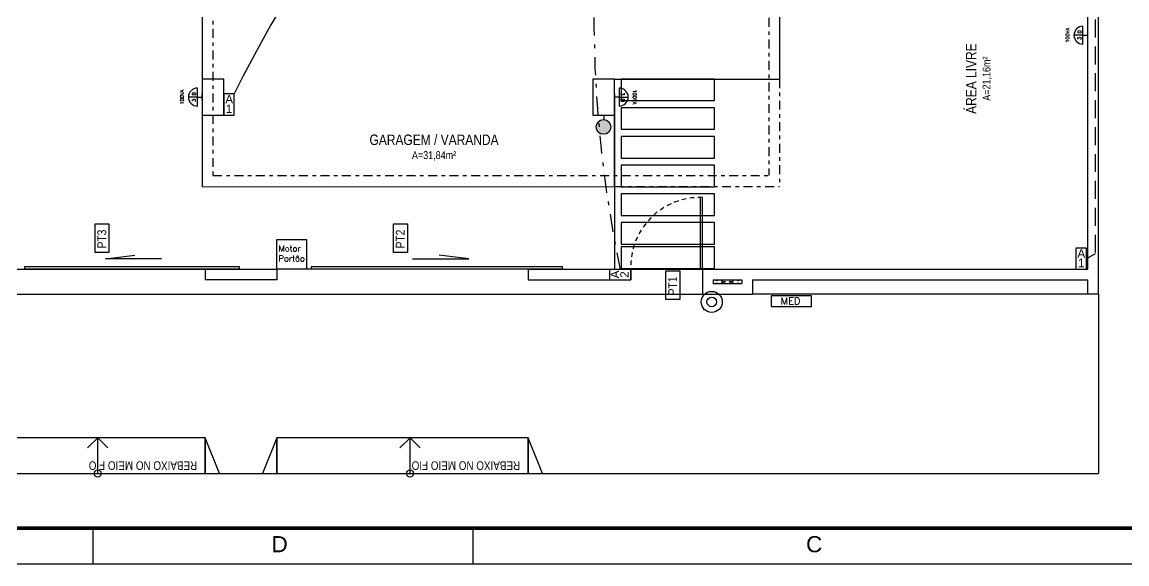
# Model space of a CAD drawing. Header units: millimetres. Extents: x 2718 to 3327, y 272 to 594.
# Drawn here: x 3255.11 to 3285.93, y 410.17 to 425.28 of the extents above; entities that cross this region are included whole.
import ezdxf
from ezdxf.enums import TextEntityAlignment as Align

# ---------------------------------------------------------------- set-up
doc = ezdxf.new("R2010")
doc.units = ezdxf.units.MM
doc.header["$MEASUREMENT"] = 0
for name, pattern in [('CONTINU', [0]), ('DASHDOT', [1, 0.5, -0.25, 0, -0.25]), ('DASHDOT2', [0.5, 0.25, -0.125, 0, -0.125]), ('DASHED', [0.75, 0.5, -0.25]), ('HIDDEN2', [0.1875, 0.125, -0.0625])]:
    doc.linetypes.add(name, pattern=pattern)
doc.layers.get('0').update_dxf_attribs({"linetype": 'CONTINUOUS'})
for name, color, linetype in [('E-txt-g', 3, 'CONTINUOUS'), ('eletroduto iluminação LAJEs', 160, 'CONTINU'), ('HIDROSSANITÁRIO', 8, 'CONTINUOUS'), ('Iluminação_Arandela', 50, 'CONTINUOUS'), ('Iluminação_Teto', 50, 'CONTINUOUS'), ('Motor', 2, 'CONTINUOUS'), ('PONTOS_ELETRICOS', 2, 'CONTINUOUS'), ("PRANCHA - PROJETU'S", 7, 'CONTINUOUS'), ('Segurança', 170, 'CONTINUOUS'), ('Tomadas_Interruptores', 50, 'CONTINUOUS'), ('TXT_0', 7, 'CONTINUOUS')]:
    doc.layers.add(name, color=color, linetype=linetype)
for name, color, linetype, lineweight in [('E-Txt-W', 7, 'CONTINUOUS', 20), ('Eletroduto Laje', 40, 'CONTINUOUS', 30), ('Eletroduto_Parede', 200, 'DASHED', 30), ('Eletroduto_Piso', 32, 'DASHDOT', 30)]:
    doc.layers.add(name, color=color, linetype=linetype, lineweight=lineweight)
doc.styles.add('ARIAL', font='arial.ttf', dxfattribs={"height": 2})
doc.styles.add('F2', font='ARIALN.TTF')
doc.styles.add('PADRAO_TXT', font='romans.shx')
doc.styles.add('REG60', font='romans.shx', dxfattribs={"width": 0.8, "height": 0.15})
doc.styles.add('REG80', font='romans.shx', dxfattribs={"width": 0.8, "height": 0.2})
doc.styles.add('ROMANS', font='romans.shx', dxfattribs={"height": 0.1})

# ---------------------------------------------------------------- blocks, each defined once
blk = doc.blocks.new('ADFSGASDFG')
at = {"layer": "PRANCHA - PROJETU'S", "color": 1}
for p, q in [((296.578, 48.946), (296.578, 47.946)), ((307.178, 48.946), (307.178, 47.946)), ((307.178, 48.946), (307.178, 47.946))]:
    blk.add_line(p, q, dxfattribs=at)
blk.add_lwpolyline([(276.578, 47.946), (360.678, 47.946), (360.678, 107.346), (276.578, 107.346)], close=True, dxfattribs=at)
at = {"layer": "PRANCHA - PROJETU'S", "color": 4, "const_width": 0.1}
blk.add_lwpolyline([(279.078, 106.346), (359.678, 106.346), (359.678, 48.946), (279.078, 48.946)], close=True, dxfattribs=at)
at = {"layer": "PRANCHA - PROJETU'S", "color": 50, "linetype": 'Continuous', "style": 'ARIAL'}
for s, p in [('D', (301.788, 48.496)), ('C', (316.698, 48.496)), ('C', (316.698, 48.496))]:
    blk.add_text(s, height=0.45, dxfattribs=at).set_placement(p, align=Align.MIDDLE)
blk = doc.blocks.new('TXT-AMB75')
at = {"layer": 'E-txt-g', "style": 'REG80', "width": 0.8, "flags": 8}
blk.add_attdef('TXT', text='', height=0.2, dxfattribs=at).set_placement((0.005, 0.296), align=Align.CENTER)
at = {"layer": 'E-Txt-W', "style": 'REG60', "width": 0.8, "flags": 8}
blk.add_attdef('TXT', text='', height=0.15, dxfattribs=at).set_placement((0.005, 0.027), align=Align.CENTER)
blk = doc.blocks.new('luminaria3')
at = {"layer": 'PONTOS_ELETRICOS'}
for p, q in [((0, 0.133), (0, 0.383)), ((-0.09, 0), (0.09, 0)), ((0, 0.133), (0, 0))]:
    blk.add_line(p, q, dxfattribs=at)
blk.add_lwpolyline([(0.25, 0.133, 1), (-0.25, 0.133)], format="xyb", close=True, dxfattribs=at)
at = {"layer": 'TXT_0', "style": 'PADRAO_TXT', "flags": 8}
for tag, p in [('PO', (-0.001, 0.563)), ('CI', (-0.089, 0.232)), ('CO', (0.091, 0.229))]:
    blk.add_attdef(tag, text='', height=0.1, dxfattribs=at).set_placement(p, align=Align.MIDDLE)
blk = doc.blocks.new('medi')
at = {"layer": 'PONTOS_ELETRICOS'}
blk.add_lwpolyline([(-0.282, -0.074), (0.282, -0.074), (0.282, 0.074), (-0.282, 0.074)], close=True, dxfattribs=at)
at = {"layer": 'TXT_0', "style": 'PADRAO_TXT'}
blk.add_text('MED', height=0.1, dxfattribs=at).set_placement((-0.148, -0.049))

msp = doc.modelspace()

# ---------------------------------------------------------------- hatches: boundary and pattern name
at = {"layer": 'Tomadas_Interruptores'}
h = msp.add_hatch(color=256, dxfattribs=at)
h.dxf.hatch_style = 1
h.paths.add_polyline_path([(3271.536, 422.352, 1), (3271.127, 422.352, 1)])

# ---------------------------------------------------------------- linework, layer by layer
at = {"layer": 'Eletroduto Laje', "lineweight": 30}
msp.add_arc((3290.843, 408.641), 33.209, 123.8595, 153.8595, dxfattribs=at)
at = {"layer": 'Eletroduto_Parede', "lineweight": 30}
for p, q in [((3285.046, 444.098), (3285.046, 418.811)), ((3285.046, 418.811), (3284.799, 418.679))]:
    msp.add_line(p, q, dxfattribs=at)
at = {"layer": 'Eletroduto_Piso', "lineweight": 30}
msp.add_arc((3305.577, 425.458), 34.515, 161.8349, 191.8349, dxfattribs=at)
at = {"layer": 'HIDROSSANITÁRIO', "color": 8, "linetype": 'Continuous'}
for p, q in [((3285.137, 417.686), (3285.137, 462.686)), ((3260.137, 449.086), (3260.137, 420.685)), ((3284.837, 418.386), (3284.837, 444.486)), ((3276.244, 425.512), (3276.244, 423.685)), ((3271.637, 420.694, 3.659), (3271.637, 423.685, 3.659)), ((3271.637, 423.685, 3.659), (3276.244, 423.685, 3.659)), ((3271.637, 423.186, 1.58), (3271.637, 420.686, -0.018)), ((3260.137, 420.686), (3271.637, 420.694, 3.659)), ((3260.437, 420.686), (3260.437, 420.685)), ((3254.222, 418.386, 1.006), (3260.222, 418.386, 1.006)), ((3260.222, 418.386, 1.006), (3260.222, 418.086, 1.006)), ((3260.222, 418.386, 1.006), (3262.222, 418.386, 0.204)), ((3269.229, 418.386), (3262.222, 418.386, 0.204)), ((3262.222, 418.386, 1.006), (3262.222, 418.086, 1.006)), ((3269.229, 418.386, 0.972), (3269.229, 418.086, 0.972)), ((3269.229, 418.386), (3272.089, 418.386, 0.972)), ((3272.089, 418.386, 0.972), (3272.089, 418.086, 0.972)), ((3274.089, 418.386, 0.972), (3284.837, 418.386)), ((3274.089, 418.386, 0.972), (3274.089, 418.086, 0.972)), ((3274.089, 418.386, 0.972), (3274.089, 417.686, 2.019)), ((3274.089, 418.386, 0.972), (3274.389, 418.386, 0.972)), ((3262.222, 418.086, 0.204), (3260.222, 418.086, 0.259)), ((3269.229, 418.086), (3272.089, 418.086)), ((3274.389, 418.086), (3275.189, 418.086)), ((3274.389, 418.086, 0.972), (3274.389, 417.986, 2.019)), ((3274.389, 417.986, 1.047), (3275.189, 417.986, 1.047)), ((3275.189, 418.086, 0.972), (3275.189, 417.986, 2.019)), ((3275.489, 418.086, 0.972), (3284.837, 418.086)), ((3275.489, 418.086, 0.972), (3275.489, 417.686, 2.019)), ((3284.837, 417.986), (3284.837, 418.086)), ((3284.837, 417.686), (3284.837, 418.086)), ((3254.222, 417.686, -0.363), (3274.089, 417.686, 1.047)), ((3274.089, 417.686, 1.047), (3275.489, 417.686, 1.047)), ((3284.837, 417.686), (3275.489, 417.686, 1.047)), ((3285.137, 417.686), (3284.837, 417.686)), ((3285.137, 417.686), (3285.137, 412.686)), ((3243.137, 412.686), (3285.137, 412.686))]:
    msp.add_line(p, q, dxfattribs=at)
at = {"layer": 'HIDROSSANITÁRIO', "color": 8, "linetype": 'DASHDOT2'}
for p, q in [((3260.437, 449.086), (3260.437, 420.994)), ((3275.944, 425.392, 3.659), (3275.944, 420.994, 3.659)), ((3276.244, 423.685, 3.659), (3276.244, 420.694, 3.659)), ((3260.437, 420.994, 3.659), (3275.944, 420.994, 3.659)), ((3271.637, 420.694, 3.659), (3276.244, 420.694, 3.659))]:
    msp.add_line(p, q, dxfattribs=at)
at = {"layer": 'HIDROSSANITÁRIO', "color": 8}
for p, q in [((3271.637, 420.686, 1.58), (3271.637, 418.386)), ((3272.089, 418.386), (3274.089, 418.386, 0.972)), ((3257.222, 413.686), (3256.939, 413.403)), ((3257.222, 413.686), (3257.505, 413.403)), ((3265.934, 413.686), (3265.651, 413.403)), ((3265.934, 413.686), (3266.217, 413.403))]:
    msp.add_line(p, q, dxfattribs=at)
at = {"layer": 'HIDROSSANITÁRIO', "color": 8, "linetype": 'HIDDEN2'}
for p, q in [((3274.389, 417.986, 1.047), (3275.189, 418.086)), ((3274.389, 418.086, 0.972), (3275.189, 417.986, 1.047))]:
    msp.add_line(p, q, dxfattribs=at)
at = {"layer": 'HIDROSSANITÁRIO', "color": 8, "linetype": 'CONTINU'}
for p, q in [((3257.222, 412.686, -0.469), (3257.222, 413.686)), ((3265.934, 412.686, -0.469), (3265.934, 413.686))]:
    msp.add_line(p, q, dxfattribs=at)
at = {"layer": 'HIDROSSANITÁRIO', "color": 8, "linetype": 'Continuous'}
for points in [[(3260.737, 422.685), (3260.737, 423.685), (3260.137, 423.685), (3260.137, 422.685)], [(3271.637, 422.685), (3271.637, 423.685), (3271.037, 423.685), (3271.037, 422.685)]]:
    msp.add_lwpolyline(points, close=True, dxfattribs=at)
for points, elevation in [([(3271.826, 423.086), (3274.426, 423.086), (3274.426, 423.686), (3271.826, 423.686)], 1.776), ([(3271.826, 422.286), (3274.426, 422.286), (3274.426, 422.886), (3271.826, 422.886)], 1.836)]:
    msp.add_lwpolyline(points, close=True, dxfattribs=dict(at, elevation=elevation))
at = {"layer": 'HIDROSSANITÁRIO', "color": 8}
for points, elevation in [([(3271.826, 421.486), (3274.426, 421.486), (3274.426, 422.086), (3271.826, 422.086)], 1.896), ([(3271.826, 420.686), (3274.426, 420.686), (3274.426, 421.286), (3271.826, 421.286)], 1.957), ([(3271.826, 419.886), (3274.426, 419.886), (3274.426, 420.486), (3271.826, 420.486)], 2.017), ([(3274.089, 418.386), (3274.089, 420.386), (3274.029, 420.386), (3274.029, 418.386)], 0.972), ([(3271.826, 419.086), (3274.426, 419.086), (3274.426, 419.686), (3271.826, 419.686)], 2.077), ([(3271.826, 418.405), (3274.426, 418.405), (3274.426, 419.005), (3271.826, 419.005)], 2.077), ([(3261.181, 418.456), (3255.181, 418.456), (3255.181, 418.396), (3261.181, 418.396)], 0.055)]:
    msp.add_lwpolyline(points, close=True, dxfattribs=dict(at, elevation=elevation))
for points in [[(3257.149, 418.85), (3257.149, 419.65), (3257.538, 419.65), (3257.538, 418.85)], [(3265.477, 418.85), (3265.477, 419.65), (3265.866, 419.65), (3265.866, 418.85)], [(3270.188, 418.456), (3263.181, 418.456), (3263.181, 418.396), (3270.188, 418.396)], [(3273.074, 417.541), (3273.074, 418.341), (3273.464, 418.341), (3273.464, 417.541)]]:
    msp.add_lwpolyline(points, close=True, dxfattribs=at)
for points in [[(3259, 418.67), (3257.436, 418.67), (3258.262, 418.776)], [(3266.008, 418.67), (3267.573, 418.67), (3266.746, 418.776)]]:
    msp.add_lwpolyline(points, dxfattribs=at)
at = {"layer": 'HIDROSSANITÁRIO', "color": 8, "linetype": 'Continuous'}
for points in [[(3260.622, 412.686), (3260.222, 413.686), (3260.222, 412.686), (3260.222, 413.686), (3254.222, 413.686), (3254.222, 412.686), (3254.222, 413.686), (3253.822, 412.686)], [(3269.629, 412.686), (3269.229, 413.686), (3269.229, 412.686), (3269.229, 413.686), (3262.222, 413.686), (3262.222, 412.686), (3262.222, 413.686), (3261.822, 412.686)]]:
    msp.add_lwpolyline(points, dxfattribs=at)
at = {"layer": 'HIDROSSANITÁRIO', "color": 8}
for centre in [(3257.222, 412.686, -0.469), (3265.934, 412.686, -0.469)]:
    msp.add_circle(centre, 0.0998, dxfattribs=at)
at = {"layer": 'HIDROSSANITÁRIO', "color": 8, "linetype": 'HIDDEN2'}
msp.add_arc((3274.022, 418.456, 0.818), 1.931, 88.0189, 182.088, dxfattribs=at)
at = {"layer": 'Iluminação_Teto'}
for radius in [0.293, 0.134]:
    msp.add_circle((3274.35, 417.473), radius, dxfattribs=at)
at = {"layer": 'Motor', "ltscale": 0.25}
for p, q in [((3262.222, 418.386, 0.204), (3262.222, 419.211, 0.204)), ((3262.222, 419.211, 0.204), (3263.048, 419.211, 0.204)), ((3263.048, 419.211, 0.204), (3263.048, 418.386, 0.204)), ((3263.047, 418.387, 0.204), (3262.222, 418.387, 0.204))]:
    msp.add_line(p, q, dxfattribs=at)
at = {"layer": 'Segurança'}
for points in [[(3260.737, 422.685), (3261.031, 422.685), (3261.031, 423.272), (3260.737, 423.272)], [(3284.505, 418.386), (3284.799, 418.386), (3284.799, 418.972), (3284.505, 418.972)], [(3272.089, 418.086), (3272.089, 418.379), (3271.502, 418.379), (3271.502, 418.086)]]:
    msp.add_lwpolyline(points, close=True, dxfattribs=at)
at = {"layer": 'Tomadas_Interruptores'}
msp.add_line((3271.337, 422.685), (3271.336, 422.549), dxfattribs=at)
msp.add_circle((3271.331, 422.352), 0.204, dxfattribs=at)

# ---------------------------------------------------------------- block references
ref = msp.add_blockref('TXT-AMB75', (3282.164, 423.692), dxfattribs=dict(xscale=1.458, yscale=1.458, zscale=1.458, rotation=90))
ref.add_attrib('TXT', 'ÁREA LIVRE', dxfattribs={"layer": 'E-txt-g', "color": 2, "height": 0.2916, "rotation": 90, "style": 'F2'}).set_placement((3281.732, 423.7), align=Align.CENTER)
ref.add_attrib('TXT', 'A=21,16m²', dxfattribs={"layer": 'E-Txt-W', "height": 0.2187, "rotation": 90, "style": 'F2'}).set_placement((3282.125, 423.7), align=Align.CENTER)
ref = msp.add_blockref('TXT-AMB75', (3266.596, 421.417, 3.659), dxfattribs=dict(xscale=1.458, yscale=1.458, zscale=1.458))
ref.add_attrib('TXT', 'GARAGEM / VARANDA', dxfattribs={"layer": 'E-txt-g', "color": 2, "height": 0.2916, "style": 'F2'}).set_placement((3266.604, 421.849, 3.659), align=Align.CENTER)
ref.add_attrib('TXT', 'A=31,84m²', dxfattribs={"layer": 'E-Txt-W', "height": 0.2187, "style": 'F2'}).set_placement((3266.604, 421.457, 3.659), align=Align.CENTER)
at = {"layer": 'eletroduto iluminação LAJEs', "ltscale": 0.5, "xscale": 2, "yscale": 2, "zscale": 2}
msp.add_blockref('medi', (3276.571, 417.497, 0.972), dxfattribs=at)
at = {"layer": 'Iluminação_Arandela'}
ref = msp.add_blockref('luminaria3', (3284.837, 424.911), dxfattribs=dict(at, rotation=89.99999999999999))
ref.add_attrib('CI', '3', dxfattribs={"layer": 'TXT_0', "height": 0.1, "rotation": 90, "style": 'PADRAO_TXT'}).set_placement((3284.605, 424.822), align=Align.MIDDLE)
ref.add_attrib('CO', 'D', dxfattribs={"layer": 'TXT_0', "height": 0.1, "rotation": 90, "style": 'PADRAO_TXT'}).set_placement((3284.608, 425.001), align=Align.MIDDLE)
ref.add_attrib('PO', '100VA', dxfattribs={"layer": 'TXT_0', "height": 0.1, "rotation": 90, "style": 'PADRAO_TXT'}).set_placement((3284.274, 424.909), align=Align.MIDDLE)
ref = msp.add_blockref('luminaria3', (3260.137, 423.185), dxfattribs=dict(at, rotation=89.99999999999999))
ref.add_attrib('CI', '3', dxfattribs={"layer": 'TXT_0', "height": 0.1, "rotation": 90, "style": 'PADRAO_TXT'}).set_placement((3259.905, 423.096), align=Align.MIDDLE)
ref.add_attrib('CO', 'B', dxfattribs={"layer": 'TXT_0', "height": 0.1, "rotation": 90, "style": 'PADRAO_TXT'}).set_placement((3259.908, 423.276), align=Align.MIDDLE)
ref.add_attrib('PO', '100VA', dxfattribs={"layer": 'TXT_0', "height": 0.1, "rotation": 90, "style": 'PADRAO_TXT'}).set_placement((3259.574, 423.184), align=Align.MIDDLE)
ref = msp.add_blockref('luminaria3', (3271.637, 423.186, 1.58), dxfattribs=dict(at, rotation=270))
ref.add_attrib('CI', '3', dxfattribs={"layer": 'TXT_0', "height": 0.1, "rotation": 270, "style": 'PADRAO_TXT'}).set_placement((3271.869, 423.275, 1.58), align=Align.MIDDLE)
ref.add_attrib('CO', 'B', dxfattribs={"layer": 'TXT_0', "height": 0.1, "rotation": 270, "style": 'PADRAO_TXT'}).set_placement((3271.866, 423.095, 1.58), align=Align.MIDDLE)
ref.add_attrib('PO', '100VA', dxfattribs={"layer": 'TXT_0', "height": 0.1, "rotation": 270, "style": 'PADRAO_TXT'}).set_placement((3272.2, 423.187, 1.58), align=Align.MIDDLE)
at = {"layer": "PRANCHA - PROJETU'S", "color": 1}
msp.add_blockref('ADFSGASDFG', (2960.51, 362.221), dxfattribs=at)

# ---------------------------------------------------------------- texts
at = {"layer": 'HIDROSSANITÁRIO', "color": 8, "linetype": 'Continuous', "style": 'F2'}
for s, p in [('PT3', (3257.211, 418.965)), ('PT2', (3265.538, 418.965)), ('PT1', (3273.136, 417.656))]:
    msp.add_text(s, height=0.2492, rotation=90, dxfattribs=at).set_placement(p, align=Align.TOP_LEFT)
at = {"layer": 'HIDROSSANITÁRIO', "color": 8, "style": 'F2'}
for p in [(3259.998, 413.029), (3269.005, 413.029)]:
    msp.add_text('REBAIXO NO MEIO FIO', height=0.24, rotation=180, dxfattribs=at).set_placement(p)
at = {"layer": 'Motor', "ltscale": 0.25, "insert": (3262.27, 419.045, 0.204), "char_height": 0.1651, "attachment_point": 1, "style": 'ROMANS'}
msp.add_mtext_dynamic_manual_height_columns('Motor\\PPortão', width=0.6283, gutter_width=0.826, heights=[0], dxfattribs=at)
at = {"layer": 'Segurança', "style": 'ARIAL'}
for s, p in [('A', (3260.781, 423.008)), ('1', (3260.795, 422.741)), ('A', (3284.549, 418.708)), ('1', (3284.564, 418.441))]:
    msp.add_text(s, height=0.235, dxfattribs=at).set_placement(p)
for s, p in [('A', (3271.767, 418.129)), ('2', (3272.033, 418.144))]:
    msp.add_text(s, height=0.235, rotation=90, dxfattribs=at).set_placement(p)

doc.saveas('drawing.dxf')
